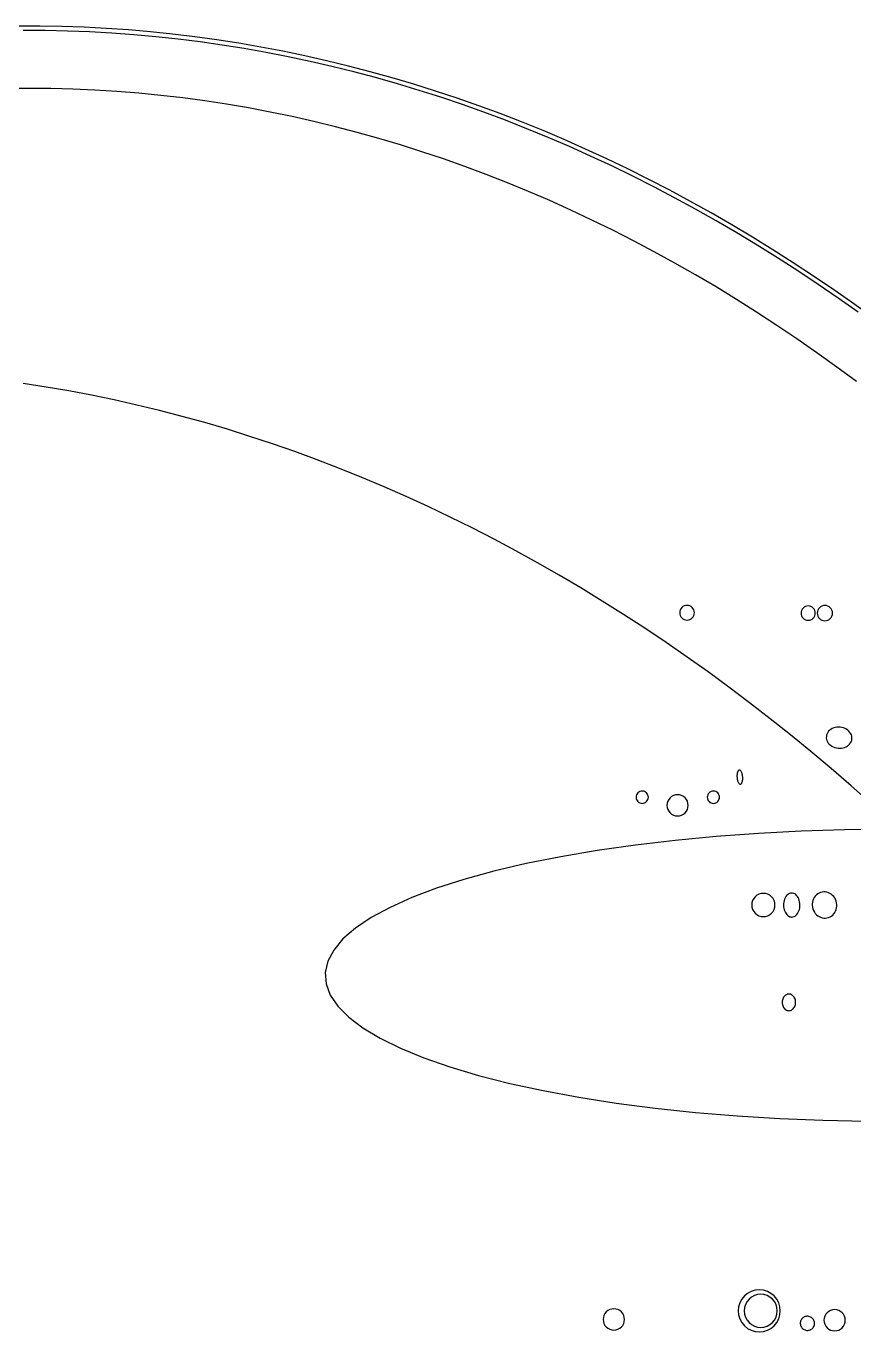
# Model space of a CAD drawing. Extents: x -1 to 217, y -22 to 302.
# Drawn here: x 107.7 to 155, y 227 to 301.6 of the extents above; entities that cross this region are included whole.
import ezdxf

# ---------------------------------------------------------------- set-up
doc = ezdxf.new("R2010")
doc.units = 0

msp = doc.modelspace()

# ---------------------------------------------------------------- linework, layer by layer
at = {"layer": 'CIRCLES'}
for p, q in [((145.091, 268.178), (145.083, 268.097)), ((145.083, 268.097), (145.091, 268.016)), ((145.114, 268.257), (145.091, 268.178)), ((145.091, 268.016), (145.114, 267.937)), ((145.153, 268.329), (145.114, 268.257)), ((145.114, 267.937), (145.153, 267.865)), ((145.205, 268.392), (145.153, 268.329)), ((145.268, 268.444), (145.205, 268.392)), ((145.34, 268.482), (145.268, 268.444)), ((145.418, 268.506), (145.34, 268.482)), ((145.5, 268.514), (145.418, 268.506)), ((145.581, 268.506), (145.5, 268.514)), ((145.659, 268.482), (145.581, 268.506)), ((145.731, 268.444), (145.659, 268.482)), ((145.794, 268.392), (145.731, 268.444)), ((145.846, 268.329), (145.794, 268.392)), ((145.885, 268.257), (145.846, 268.329)), ((145.846, 267.865), (145.885, 267.937)), ((145.909, 268.178), (145.885, 268.257)), ((145.885, 267.937), (145.909, 268.016)), ((145.917, 268.097), (145.909, 268.178)), ((145.909, 268.016), (145.917, 268.097)), ((152.022, 268.155), (152.014, 268.076)), ((152.014, 268.076), (152.022, 267.996)), ((152.045, 268.232), (152.022, 268.155)), ((152.022, 267.996), (152.045, 267.92)), ((152.083, 268.302), (152.045, 268.232)), ((152.045, 267.92), (152.083, 267.85)), ((152.133, 268.364), (152.083, 268.302)), ((152.195, 268.414), (152.133, 268.364)), ((152.265, 268.452), (152.195, 268.414)), ((152.342, 268.475), (152.265, 268.452)), ((152.421, 268.483), (152.342, 268.475)), ((152.501, 268.475), (152.421, 268.483)), ((152.577, 268.452), (152.501, 268.475)), ((152.647, 268.414), (152.577, 268.452)), ((152.709, 268.364), (152.647, 268.414)), ((152.76, 268.302), (152.709, 268.364)), ((152.797, 268.232), (152.76, 268.302)), ((152.76, 267.85), (152.797, 267.92)), ((152.82, 268.155), (152.797, 268.232)), ((152.797, 267.92), (152.82, 267.996)), ((152.828, 268.076), (152.82, 268.155)), ((152.82, 267.996), (152.828, 268.076)), ((152.946, 268.161), (152.937, 268.076)), ((152.937, 268.076), (152.946, 267.991)), ((152.971, 268.243), (152.946, 268.161)), ((152.946, 267.991), (152.971, 267.909)), ((153.011, 268.318), (152.971, 268.243)), ((152.971, 267.909), (153.011, 267.833)), ((153.065, 268.384), (153.011, 268.318)), ((153.131, 268.439), (153.065, 268.384)), ((153.207, 268.479), (153.131, 268.439)), ((153.289, 268.504), (153.207, 268.479)), ((153.374, 268.512), (153.289, 268.504)), ((153.459, 268.504), (153.374, 268.512)), ((153.541, 268.479), (153.459, 268.504)), ((153.616, 268.439), (153.541, 268.479)), ((153.682, 268.384), (153.616, 268.439)), ((153.736, 268.318), (153.682, 268.384)), ((153.777, 268.243), (153.736, 268.318)), ((153.736, 267.833), (153.777, 267.909)), ((153.802, 268.161), (153.777, 268.243)), ((153.777, 267.909), (153.802, 267.991)), ((153.81, 268.076), (153.802, 268.161)), ((153.802, 267.991), (153.81, 268.076)), ((145.153, 267.865), (145.205, 267.802)), ((145.205, 267.802), (145.268, 267.75)), ((145.268, 267.75), (145.34, 267.712)), ((145.34, 267.712), (145.418, 267.688)), ((145.418, 267.688), (145.5, 267.68)), ((145.5, 267.68), (145.581, 267.688)), ((145.581, 267.688), (145.659, 267.712)), ((145.659, 267.712), (145.731, 267.75)), ((145.731, 267.75), (145.794, 267.802)), ((145.794, 267.802), (145.846, 267.865)), ((152.083, 267.85), (152.133, 267.788)), ((152.133, 267.788), (152.195, 267.737)), ((152.195, 267.737), (152.265, 267.7)), ((152.265, 267.7), (152.342, 267.677)), ((152.342, 267.677), (152.421, 267.669)), ((152.421, 267.669), (152.501, 267.677)), ((152.501, 267.677), (152.577, 267.7)), ((152.577, 267.7), (152.647, 267.737)), ((152.647, 267.737), (152.709, 267.788)), ((152.709, 267.788), (152.76, 267.85)), ((153.011, 267.833), (153.065, 267.767)), ((153.065, 267.767), (153.131, 267.713)), ((153.131, 267.713), (153.207, 267.673)), ((153.207, 267.673), (153.289, 267.648)), ((153.289, 267.648), (153.374, 267.639)), ((153.374, 267.639), (153.459, 267.648)), ((153.459, 267.648), (153.541, 267.673)), ((153.541, 267.673), (153.616, 267.713)), ((153.616, 267.713), (153.682, 267.767)), ((153.682, 267.767), (153.736, 267.833)), ((142.596, 257.621), (142.589, 257.552)), ((142.589, 257.552), (142.596, 257.484)), ((142.616, 257.686), (142.596, 257.621)), ((142.596, 257.484), (142.616, 257.419)), ((142.648, 257.747), (142.616, 257.686)), ((142.691, 257.799), (142.648, 257.747)), ((142.744, 257.843), (142.691, 257.799)), ((142.805, 257.875), (142.744, 257.843)), ((142.87, 257.895), (142.805, 257.875)), ((142.939, 257.902), (142.87, 257.895)), ((143.007, 257.895), (142.939, 257.902)), ((143.072, 257.875), (143.007, 257.895)), ((143.133, 257.843), (143.072, 257.875)), ((143.186, 257.799), (143.133, 257.843)), ((143.229, 257.747), (143.186, 257.799)), ((143.261, 257.686), (143.229, 257.747)), ((143.281, 257.621), (143.261, 257.686)), ((143.261, 257.419), (143.281, 257.484)), ((143.288, 257.552), (143.281, 257.621)), ((143.281, 257.484), (143.288, 257.552)), ((144.452, 257.428), (144.396, 257.323)), ((144.528, 257.52), (144.452, 257.428)), ((144.62, 257.596), (144.528, 257.52)), ((144.725, 257.652), (144.62, 257.596)), ((144.839, 257.687), (144.725, 257.652)), ((144.958, 257.699), (144.839, 257.687)), ((145.076, 257.687), (144.958, 257.699)), ((145.191, 257.652), (145.076, 257.687)), ((145.296, 257.596), (145.191, 257.652)), ((145.388, 257.52), (145.296, 257.596)), ((145.464, 257.428), (145.388, 257.52)), ((145.52, 257.323), (145.464, 257.428)), ((146.66, 257.621), (146.653, 257.552)), ((146.653, 257.552), (146.66, 257.484)), ((146.68, 257.686), (146.66, 257.621)), ((146.66, 257.484), (146.68, 257.419)), ((146.712, 257.747), (146.68, 257.686)), ((146.755, 257.799), (146.712, 257.747)), ((146.808, 257.843), (146.755, 257.799)), ((146.869, 257.875), (146.808, 257.843)), ((146.934, 257.895), (146.869, 257.875)), ((147.002, 257.902), (146.934, 257.895)), ((147.071, 257.895), (147.002, 257.902)), ((147.136, 257.875), (147.071, 257.895)), ((147.197, 257.843), (147.136, 257.875)), ((147.25, 257.799), (147.197, 257.843)), ((147.293, 257.747), (147.25, 257.799)), ((147.325, 257.686), (147.293, 257.747)), ((147.345, 257.621), (147.325, 257.686)), ((147.325, 257.419), (147.345, 257.484)), ((147.352, 257.552), (147.345, 257.621)), ((147.345, 257.484), (147.352, 257.552)), ((142.616, 257.419), (142.648, 257.358)), ((142.648, 257.358), (142.691, 257.305)), ((142.691, 257.305), (142.744, 257.262)), ((142.744, 257.262), (142.805, 257.23)), ((142.805, 257.23), (142.87, 257.21)), ((142.87, 257.21), (142.939, 257.203)), ((142.939, 257.203), (143.007, 257.21)), ((143.007, 257.21), (143.072, 257.23)), ((143.072, 257.23), (143.133, 257.262)), ((143.133, 257.262), (143.186, 257.305)), ((143.186, 257.305), (143.229, 257.358)), ((143.229, 257.358), (143.261, 257.419)), ((144.361, 257.209), (144.35, 257.09)), ((144.35, 257.09), (144.361, 256.972)), ((144.396, 257.323), (144.361, 257.209)), ((144.361, 256.972), (144.396, 256.858)), ((144.396, 256.858), (144.452, 256.752)), ((144.452, 256.752), (144.528, 256.66)), ((145.388, 256.66), (145.464, 256.752)), ((145.464, 256.752), (145.52, 256.858)), ((145.554, 257.209), (145.52, 257.323)), ((145.52, 256.858), (145.554, 256.972)), ((145.566, 257.09), (145.554, 257.209)), ((145.554, 256.972), (145.566, 257.09)), ((146.68, 257.419), (146.712, 257.358)), ((146.712, 257.358), (146.755, 257.305)), ((146.755, 257.305), (146.808, 257.262)), ((146.808, 257.262), (146.869, 257.23)), ((146.869, 257.23), (146.934, 257.21)), ((146.934, 257.21), (147.002, 257.203)), ((147.002, 257.203), (147.071, 257.21)), ((147.071, 257.21), (147.136, 257.23)), ((147.136, 257.23), (147.197, 257.262)), ((147.197, 257.262), (147.25, 257.305)), ((147.25, 257.305), (147.293, 257.358)), ((147.293, 257.358), (147.325, 257.419)), ((144.528, 256.66), (144.62, 256.585)), ((144.62, 256.585), (144.725, 256.528)), ((144.725, 256.528), (144.839, 256.494)), ((144.839, 256.494), (144.958, 256.482)), ((144.958, 256.482), (145.076, 256.494)), ((145.076, 256.494), (145.191, 256.528)), ((145.191, 256.528), (145.296, 256.585)), ((145.296, 256.585), (145.388, 256.66)), ((149.208, 251.526), (149.196, 251.397)), ((149.246, 251.651), (149.208, 251.526)), ((149.308, 251.766), (149.246, 251.651)), ((149.39, 251.866), (149.308, 251.766)), ((149.491, 251.949), (149.39, 251.866)), ((149.606, 252.01), (149.491, 251.949)), ((149.73, 252.048), (149.606, 252.01)), ((149.86, 252.061), (149.73, 252.048)), ((149.99, 252.048), (149.86, 252.061)), ((150.114, 252.01), (149.99, 252.048)), ((150.229, 251.949), (150.114, 252.01)), ((150.33, 251.866), (150.229, 251.949)), ((150.412, 251.766), (150.33, 251.866)), ((150.474, 251.651), (150.412, 251.766)), ((150.512, 251.526), (150.474, 251.651)), ((150.524, 251.397), (150.512, 251.526)), ((149.196, 251.397), (149.208, 251.267)), ((149.208, 251.267), (149.246, 251.142)), ((149.246, 251.142), (149.308, 251.027)), ((149.308, 251.027), (149.39, 250.927)), ((149.39, 250.927), (149.491, 250.844)), ((149.491, 250.844), (149.606, 250.783)), ((149.606, 250.783), (149.73, 250.745)), ((149.73, 250.745), (149.86, 250.732)), ((149.86, 250.732), (149.99, 250.745)), ((149.99, 250.745), (150.114, 250.783)), ((150.114, 250.783), (150.229, 250.844)), ((150.229, 250.844), (150.33, 250.927)), ((150.33, 250.927), (150.412, 251.027)), ((150.412, 251.027), (150.474, 251.142)), ((150.474, 251.142), (150.512, 251.267)), ((150.512, 251.267), (150.524, 251.397)), ((148.96, 229.203), (148.777, 229.054)), ((149.167, 229.314), (148.96, 229.203)), ((149.393, 229.383), (149.167, 229.314)), ((149.35, 229.077), (149.187, 228.99)), ((149.527, 229.131), (149.35, 229.077)), ((149.627, 229.406), (149.393, 229.383)), ((149.712, 229.149), (149.527, 229.131)), ((149.862, 229.383), (149.627, 229.406)), ((149.896, 229.131), (149.712, 229.149)), ((150.087, 229.314), (149.862, 229.383)), ((150.074, 229.077), (149.896, 229.131)), ((150.237, 228.99), (150.074, 229.077)), ((150.295, 229.203), (150.087, 229.314)), ((150.477, 229.054), (150.295, 229.203)), ((148.448, 228.438), (148.425, 228.204)), ((148.517, 228.664), (148.448, 228.438)), ((148.628, 228.872), (148.517, 228.664)), ((148.777, 229.054), (148.628, 228.872)), ((148.785, 228.388), (148.767, 228.204)), ((148.839, 228.565), (148.785, 228.388)), ((148.926, 228.729), (148.839, 228.565)), ((149.043, 228.872), (148.926, 228.729)), ((149.187, 228.99), (149.043, 228.872)), ((150.38, 228.872), (150.237, 228.99)), ((150.498, 228.729), (150.38, 228.872)), ((150.627, 228.872), (150.477, 229.054)), ((150.585, 228.565), (150.498, 228.729)), ((150.639, 228.388), (150.585, 228.565)), ((150.738, 228.664), (150.627, 228.872)), ((150.657, 228.204), (150.639, 228.388)), ((150.806, 228.438), (150.738, 228.664)), ((150.829, 228.204), (150.806, 228.438)), ((140.721, 227.83), (140.709, 227.711)), ((140.709, 227.711), (140.721, 227.592)), ((140.755, 227.944), (140.721, 227.83)), ((140.721, 227.592), (140.755, 227.478)), ((140.811, 228.049), (140.755, 227.944)), ((140.887, 228.141), (140.811, 228.049)), ((140.979, 228.217), (140.887, 228.141)), ((141.084, 228.273), (140.979, 228.217)), ((141.198, 228.308), (141.084, 228.273)), ((141.317, 228.319), (141.198, 228.308)), ((141.436, 228.308), (141.317, 228.319)), ((141.55, 228.273), (141.436, 228.308)), ((141.655, 228.217), (141.55, 228.273)), ((141.747, 228.141), (141.655, 228.217)), ((141.823, 228.049), (141.747, 228.141)), ((141.879, 227.944), (141.823, 228.049)), ((141.914, 227.83), (141.879, 227.944)), ((141.879, 227.478), (141.914, 227.592)), ((141.925, 227.711), (141.914, 227.83)), ((141.914, 227.592), (141.925, 227.711)), ((148.425, 228.204), (148.448, 227.969)), ((148.448, 227.969), (148.517, 227.744)), ((148.517, 227.744), (148.628, 227.536)), ((148.767, 228.204), (148.785, 228.019)), ((148.785, 228.019), (148.839, 227.842)), ((148.839, 227.842), (148.926, 227.679)), ((148.926, 227.679), (149.043, 227.535)), ((150.38, 227.535), (150.498, 227.679)), ((150.498, 227.679), (150.585, 227.842)), ((150.585, 227.842), (150.639, 228.019)), ((150.627, 227.536), (150.738, 227.744)), ((150.639, 228.019), (150.657, 228.204)), ((150.738, 227.744), (150.806, 227.969)), ((150.806, 227.969), (150.829, 228.204)), ((153.336, 227.787), (153.324, 227.669)), ((153.324, 227.669), (153.336, 227.55)), ((153.371, 227.901), (153.336, 227.787)), ((153.427, 228.007), (153.371, 227.901)), ((153.502, 228.099), (153.427, 228.007)), ((153.595, 228.174), (153.502, 228.099)), ((153.7, 228.231), (153.595, 228.174)), ((153.814, 228.265), (153.7, 228.231)), ((153.932, 228.277), (153.814, 228.265)), ((154.051, 228.265), (153.932, 228.277)), ((154.165, 228.231), (154.051, 228.265)), ((154.27, 228.174), (154.165, 228.231)), ((154.363, 228.099), (154.27, 228.174)), ((154.438, 228.007), (154.363, 228.099)), ((154.494, 227.901), (154.438, 228.007)), ((154.529, 227.787), (154.494, 227.901)), ((154.541, 227.669), (154.529, 227.787)), ((154.529, 227.55), (154.541, 227.669)), ((140.755, 227.478), (140.811, 227.373)), ((140.811, 227.373), (140.887, 227.281)), ((140.887, 227.281), (140.979, 227.205)), ((140.979, 227.205), (141.084, 227.149)), ((141.084, 227.149), (141.198, 227.114)), ((141.198, 227.114), (141.317, 227.103)), ((141.317, 227.103), (141.436, 227.114)), ((141.436, 227.114), (141.55, 227.149)), ((141.55, 227.149), (141.655, 227.205)), ((141.655, 227.205), (141.747, 227.281)), ((141.747, 227.281), (141.823, 227.373)), ((141.823, 227.373), (141.879, 227.478)), ((148.628, 227.536), (148.777, 227.354)), ((148.777, 227.354), (148.96, 227.204)), ((148.96, 227.204), (149.167, 227.093)), ((149.043, 227.535), (149.187, 227.418)), ((149.167, 227.093), (149.393, 227.025)), ((149.187, 227.418), (149.35, 227.33)), ((149.35, 227.33), (149.527, 227.277)), ((149.393, 227.025), (149.627, 227.002)), ((149.527, 227.277), (149.712, 227.259)), ((149.627, 227.002), (149.862, 227.025)), ((149.712, 227.259), (149.896, 227.277)), ((149.862, 227.025), (150.087, 227.093)), ((149.896, 227.277), (150.074, 227.33)), ((150.074, 227.33), (150.237, 227.418)), ((150.087, 227.093), (150.295, 227.204)), ((150.237, 227.418), (150.38, 227.535)), ((150.295, 227.204), (150.477, 227.354)), ((150.477, 227.354), (150.627, 227.536)), ((153.336, 227.55), (153.371, 227.436)), ((153.371, 227.436), (153.427, 227.331)), ((153.427, 227.331), (153.502, 227.239)), ((153.502, 227.239), (153.595, 227.163)), ((153.595, 227.163), (153.7, 227.107)), ((153.7, 227.107), (153.814, 227.072)), ((153.814, 227.072), (153.932, 227.06)), ((153.932, 227.06), (154.051, 227.072)), ((154.051, 227.072), (154.165, 227.107)), ((154.165, 227.107), (154.27, 227.163)), ((154.27, 227.163), (154.363, 227.239)), ((154.363, 227.239), (154.438, 227.331)), ((154.438, 227.331), (154.494, 227.436)), ((154.494, 227.436), (154.529, 227.55))]:
    msp.add_line(p, q, dxfattribs=at)
at = {"layer": 'ELLIPSES'}
for p, q in [((108.519, 301.618), (107.253, 301.618)), ((109.785, 301.597), (108.519, 301.618)), ((111.051, 301.553), (109.785, 301.597)), ((112.316, 301.488), (111.051, 301.553)), ((113.581, 301.401), (112.316, 301.488)), ((108.835, 301.365), (107.57, 301.37)), ((110.101, 301.337), (108.835, 301.365)), ((111.366, 301.288), (110.101, 301.337)), ((112.63, 301.217), (111.366, 301.288)), ((113.894, 301.125), (112.63, 301.217)), ((114.845, 301.292), (113.581, 301.401)), ((115.157, 301.01), (113.894, 301.125)), ((116.108, 301.162), (114.845, 301.292)), ((116.419, 300.874), (115.157, 301.01)), ((117.369, 301.009), (116.108, 301.162)), ((117.68, 300.716), (116.419, 300.874)), ((118.63, 300.835), (117.369, 301.009)), ((118.94, 300.536), (117.68, 300.716)), ((119.889, 300.64), (118.63, 300.835)), ((120.198, 300.335), (118.94, 300.536)), ((121.147, 300.423), (119.889, 300.64)), ((121.455, 300.112), (120.198, 300.335)), ((122.402, 300.184), (121.147, 300.423)), ((122.709, 299.867), (121.455, 300.112)), ((123.656, 299.923), (122.402, 300.184)), ((123.962, 299.601), (122.709, 299.867)), ((124.908, 299.642), (123.656, 299.923)), ((125.212, 299.313), (123.962, 299.601)), ((126.157, 299.338), (124.908, 299.642)), ((126.461, 299.003), (125.212, 299.313)), ((127.404, 299.013), (126.157, 299.338)), ((127.706, 298.673), (126.461, 299.003)), ((128.648, 298.667), (127.404, 299.013)), ((128.949, 298.32), (127.706, 298.673)), ((129.89, 298.299), (128.648, 298.667)), ((107.901, 298.062), (106.644, 298.051)), ((109.157, 298.051), (107.901, 298.062)), ((110.414, 298.017), (109.157, 298.051)), ((111.67, 297.961), (110.414, 298.017)), ((112.926, 297.882), (111.67, 297.961)), ((114.181, 297.782), (112.926, 297.882)), ((115.435, 297.658), (114.181, 297.782)), ((130.189, 297.946), (128.949, 298.32)), ((131.129, 297.91), (129.89, 298.299)), ((131.427, 297.551), (130.189, 297.946)), ((132.364, 297.5), (131.129, 297.91)), ((116.689, 297.512), (115.435, 297.658)), ((117.94, 297.344), (116.689, 297.512)), ((119.191, 297.154), (117.94, 297.344)), ((120.44, 296.941), (119.191, 297.154)), ((132.661, 297.135), (131.427, 297.551)), ((133.596, 297.069), (132.364, 297.5)), ((133.891, 296.697), (132.661, 297.135)), ((134.825, 296.616), (133.596, 297.069)), ((121.687, 296.706), (120.44, 296.941)), ((122.932, 296.449), (121.687, 296.706)), ((124.175, 296.17), (122.932, 296.449)), ((135.118, 296.238), (133.891, 296.697)), ((136.05, 296.142), (134.825, 296.616)), ((136.342, 295.758), (135.118, 296.238)), ((125.416, 295.868), (124.175, 296.17)), ((126.654, 295.544), (125.416, 295.868)), ((127.889, 295.198), (126.654, 295.544)), ((137.271, 295.647), (136.05, 296.142)), ((137.561, 295.257), (136.342, 295.758)), ((138.488, 295.132), (137.271, 295.647)), ((129.122, 294.831), (127.889, 295.198)), ((130.352, 294.441), (129.122, 294.831)), ((138.777, 294.735), (137.561, 295.257)), ((139.702, 294.595), (138.488, 295.132)), ((131.578, 294.029), (130.352, 294.441)), ((132.801, 293.595), (131.578, 294.029)), ((139.988, 294.192), (138.777, 294.735)), ((140.911, 294.038), (139.702, 294.595)), ((141.195, 293.628), (139.988, 294.192)), ((142.115, 293.459), (140.911, 294.038)), ((134.021, 293.14), (132.801, 293.595)), ((142.398, 293.044), (141.195, 293.628)), ((143.315, 292.861), (142.115, 293.459)), ((135.237, 292.663), (134.021, 293.14)), ((136.449, 292.164), (135.237, 292.663)), ((143.596, 292.438), (142.398, 293.044)), ((144.51, 292.241), (143.315, 292.861)), ((137.657, 291.644), (136.449, 292.164)), ((144.789, 291.812), (143.596, 292.438)), ((145.7, 291.601), (144.51, 292.241)), ((145.977, 291.166), (144.789, 291.812)), ((138.861, 291.102), (137.657, 291.644)), ((140.06, 290.538), (138.861, 291.102)), ((146.886, 290.941), (145.7, 291.601)), ((147.16, 290.499), (145.977, 291.166)), ((141.255, 289.954), (140.06, 290.538)), ((148.065, 290.26), (146.886, 290.941)), ((148.338, 289.812), (147.16, 290.499)), ((149.24, 289.559), (148.065, 290.26)), ((142.445, 289.348), (141.255, 289.954)), ((149.51, 289.104), (148.338, 289.812)), ((150.409, 288.838), (149.24, 289.559)), ((143.63, 288.721), (142.445, 289.348)), ((150.677, 288.377), (149.51, 289.104)), ((151.572, 288.097), (150.409, 288.838)), ((144.811, 288.072), (143.63, 288.721)), ((145.986, 287.403), (144.811, 288.072)), ((151.838, 287.629), (150.677, 288.377)), ((152.729, 287.336), (151.572, 288.097)), ((147.155, 286.713), (145.986, 287.403)), ((152.993, 286.861), (151.838, 287.629)), ((153.881, 286.555), (152.729, 287.336)), ((148.319, 286.002), (147.155, 286.713)), ((154.142, 286.074), (152.993, 286.861)), ((155.026, 285.754), (153.881, 286.555)), ((149.477, 285.27), (148.319, 286.002)), ((155.284, 285.267), (154.142, 286.074)), ((150.63, 284.517), (149.477, 285.27)), ((156.165, 284.934), (155.026, 285.754)), ((151.776, 283.744), (150.63, 284.517)), ((152.916, 282.951), (151.776, 283.744)), ((154.05, 282.137), (152.916, 282.951)), ((155.177, 281.304), (154.05, 282.137)), ((108.876, 280.995), (107.576, 281.196)), ((110.175, 280.772), (108.876, 280.995)), ((111.473, 280.526), (110.175, 280.772)), ((112.77, 280.258), (111.473, 280.526)), ((114.067, 279.967), (112.77, 280.258)), ((115.361, 279.654), (114.067, 279.967)), ((116.654, 279.318), (115.361, 279.654)), ((117.946, 278.96), (116.654, 279.318)), ((119.235, 278.579), (117.946, 278.96)), ((120.522, 278.177), (119.235, 278.579)), ((121.807, 277.752), (120.522, 278.177)), ((123.089, 277.305), (121.807, 277.752)), ((124.368, 276.836), (123.089, 277.305)), ((125.644, 276.344), (124.368, 276.836)), ((126.917, 275.831), (125.644, 276.344)), ((128.187, 275.297), (126.917, 275.831)), ((129.453, 274.74), (128.187, 275.297)), ((130.716, 274.162), (129.453, 274.74)), ((131.974, 273.562), (130.716, 274.162)), ((133.228, 272.94), (131.974, 273.562)), ((134.478, 272.297), (133.228, 272.94)), ((135.724, 271.633), (134.478, 272.297)), ((136.964, 270.948), (135.724, 271.633)), ((138.2, 270.241), (136.964, 270.948)), ((139.431, 269.514), (138.2, 270.241)), ((140.656, 268.766), (139.431, 269.514)), ((141.876, 267.997), (140.656, 268.766)), ((143.091, 267.207), (141.876, 267.997)), ((144.299, 266.397), (143.091, 267.207)), ((145.501, 265.566), (144.299, 266.397)), ((146.698, 264.715), (145.501, 265.566)), ((147.887, 263.844), (146.698, 264.715)), ((149.071, 262.953), (147.887, 263.844)), ((150.247, 262.042), (149.071, 262.953)), ((151.417, 261.111), (150.247, 262.042)), ((153.501, 261.185), (153.474, 261.11)), ((153.539, 261.255), (153.501, 261.185)), ((153.589, 261.321), (153.539, 261.255)), ((153.649, 261.38), (153.589, 261.321)), ((153.718, 261.432), (153.649, 261.38)), ((153.796, 261.476), (153.718, 261.432)), ((153.88, 261.511), (153.796, 261.476)), ((153.969, 261.537), (153.88, 261.511)), ((154.062, 261.552), (153.969, 261.537)), ((154.158, 261.558), (154.062, 261.552)), ((154.254, 261.552), (154.158, 261.558)), ((154.349, 261.537), (154.254, 261.552)), ((154.441, 261.512), (154.349, 261.537)), ((154.529, 261.477), (154.441, 261.512)), ((154.611, 261.434), (154.529, 261.477)), ((154.686, 261.382), (154.611, 261.434)), ((154.752, 261.322), (154.686, 261.382)), ((154.809, 261.257), (154.752, 261.322)), ((154.855, 261.186), (154.809, 261.257)), ((154.89, 261.112), (154.855, 261.186)), ((152.579, 260.16), (151.417, 261.111)), ((153.459, 261.032), (153.457, 260.954)), ((153.457, 260.954), (153.468, 260.875)), ((153.474, 261.11), (153.459, 261.032)), ((153.468, 260.875), (153.491, 260.798)), ((153.491, 260.798), (153.525, 260.723)), ((153.525, 260.723), (153.572, 260.652)), ((153.572, 260.652), (153.628, 260.587)), ((153.628, 260.587), (153.695, 260.528)), ((153.695, 260.528), (153.77, 260.476)), ((153.77, 260.476), (153.852, 260.432)), ((153.852, 260.432), (153.94, 260.397)), ((154.501, 260.398), (154.585, 260.433)), ((154.585, 260.433), (154.662, 260.477)), ((154.662, 260.477), (154.731, 260.529)), ((154.731, 260.529), (154.791, 260.589)), ((154.791, 260.589), (154.841, 260.654)), ((154.841, 260.654), (154.88, 260.725)), ((154.88, 260.725), (154.907, 260.8)), ((154.913, 261.034), (154.89, 261.112)), ((154.907, 260.8), (154.921, 260.877)), ((154.923, 260.956), (154.913, 261.034)), ((154.921, 260.877), (154.923, 260.956)), ((153.734, 259.191), (152.579, 260.16)), ((153.94, 260.397), (154.032, 260.372)), ((154.032, 260.372), (154.127, 260.357)), ((154.127, 260.357), (154.223, 260.352)), ((154.223, 260.352), (154.318, 260.357)), ((154.318, 260.357), (154.411, 260.373)), ((154.411, 260.373), (154.501, 260.398)), ((148.37, 258.936), (148.362, 258.892)), ((148.381, 258.977), (148.37, 258.936)), ((148.394, 259.012), (148.381, 258.977)), ((148.41, 259.043), (148.394, 259.012)), ((148.427, 259.067), (148.41, 259.043)), ((148.446, 259.086), (148.427, 259.067)), ((148.466, 259.097), (148.446, 259.086)), ((148.486, 259.102), (148.466, 259.097)), ((148.508, 259.101), (148.486, 259.102)), ((148.529, 259.092), (148.508, 259.101)), ((148.551, 259.077), (148.529, 259.092)), ((148.571, 259.055), (148.551, 259.077)), ((148.591, 259.027), (148.571, 259.055)), ((148.61, 258.994), (148.591, 259.027)), ((148.626, 258.956), (148.61, 258.994)), ((148.642, 258.913), (148.626, 258.956)), ((154.882, 258.202), (153.734, 259.191)), ((148.356, 258.844), (148.353, 258.794)), ((148.353, 258.794), (148.353, 258.743)), ((148.353, 258.743), (148.355, 258.69)), ((148.355, 258.69), (148.361, 258.638)), ((148.362, 258.892), (148.356, 258.844)), ((148.361, 258.638), (148.369, 258.587)), ((148.369, 258.587), (148.379, 258.538)), ((148.379, 258.538), (148.392, 258.492)), ((148.392, 258.492), (148.407, 258.449)), ((148.407, 258.449), (148.424, 258.411)), ((148.424, 258.411), (148.443, 258.378)), ((148.443, 258.378), (148.463, 258.35)), ((148.463, 258.35), (148.483, 258.328)), ((148.483, 258.328), (148.505, 258.313)), ((148.505, 258.313), (148.526, 258.304)), ((148.526, 258.304), (148.547, 258.303)), ((148.547, 258.303), (148.568, 258.308)), ((148.568, 258.308), (148.588, 258.319)), ((148.588, 258.319), (148.607, 258.338)), ((148.607, 258.338), (148.624, 258.362)), ((148.624, 258.362), (148.639, 258.393)), ((148.639, 258.393), (148.653, 258.428)), ((148.654, 258.867), (148.642, 258.913)), ((148.653, 258.428), (148.664, 258.469)), ((148.665, 258.818), (148.654, 258.867)), ((148.664, 258.469), (148.672, 258.513)), ((148.673, 258.767), (148.665, 258.818)), ((148.672, 258.513), (148.678, 258.561)), ((148.678, 258.715), (148.673, 258.767)), ((148.681, 258.663), (148.678, 258.715)), ((148.678, 258.561), (148.681, 258.611)), ((148.681, 258.611), (148.681, 258.663)), ((156.022, 257.193), (154.882, 258.202)), ((147.17, 255.311), (144.826, 255.09)), ((149.574, 255.484), (147.17, 255.311)), ((152.022, 255.609), (149.574, 255.484)), ((154.5, 255.684), (152.022, 255.609)), ((156.993, 255.709), (154.5, 255.684)), ((140.37, 254.51), (138.286, 254.155)), ((142.555, 254.822), (140.37, 254.51)), ((144.826, 255.09), (142.555, 254.822)), ((136.314, 253.759), (134.466, 253.325)), ((138.286, 254.155), (136.314, 253.759)), ((134.466, 253.325), (132.754, 252.855)), ((131.188, 252.352), (129.777, 251.819)), ((132.754, 252.855), (131.188, 252.352)), ((129.777, 251.819), (128.529, 251.259)), ((151.017, 251.475), (151.014, 251.386)), ((151.027, 251.564), (151.017, 251.475)), ((151.046, 251.649), (151.027, 251.564)), ((151.072, 251.73), (151.046, 251.649)), ((151.104, 251.805), (151.072, 251.73)), ((151.144, 251.873), (151.104, 251.805)), ((151.189, 251.932), (151.144, 251.873)), ((151.239, 251.983), (151.189, 251.932)), ((151.293, 252.023), (151.239, 251.983)), ((151.351, 252.053), (151.293, 252.023)), ((151.411, 252.071), (151.351, 252.053)), ((151.471, 252.078), (151.411, 252.071)), ((151.532, 252.073), (151.471, 252.078)), ((151.593, 252.056), (151.532, 252.073)), ((151.651, 252.028), (151.593, 252.056)), ((151.706, 251.99), (151.651, 252.028)), ((151.758, 251.94), (151.706, 251.99)), ((151.805, 251.882), (151.758, 251.94)), ((151.846, 251.815), (151.805, 251.882)), ((151.881, 251.741), (151.846, 251.815)), ((151.909, 251.661), (151.881, 251.741)), ((151.93, 251.576), (151.909, 251.661)), ((151.943, 251.488), (151.93, 251.576)), ((151.948, 251.399), (151.943, 251.488)), ((152.666, 251.558), (152.655, 251.461)), ((152.655, 251.461), (152.655, 251.363)), ((152.69, 251.652), (152.666, 251.558)), ((152.725, 251.742), (152.69, 251.652)), ((152.77, 251.826), (152.725, 251.742)), ((152.826, 251.903), (152.77, 251.826)), ((152.891, 251.97), (152.826, 251.903)), ((152.963, 252.028), (152.891, 251.97)), ((153.042, 252.075), (152.963, 252.028)), ((153.127, 252.111), (153.042, 252.075)), ((153.216, 252.134), (153.127, 252.111)), ((153.307, 252.145), (153.216, 252.134)), ((153.398, 252.143), (153.307, 252.145)), ((153.489, 252.128), (153.398, 252.143)), ((153.578, 252.1), (153.489, 252.128)), ((153.663, 252.061), (153.578, 252.1)), ((153.743, 252.01), (153.663, 252.061)), ((153.816, 251.948), (153.743, 252.01)), ((153.881, 251.877), (153.816, 251.948)), ((153.937, 251.798), (153.881, 251.877)), ((153.983, 251.712), (153.937, 251.798)), ((154.019, 251.621), (153.983, 251.712)), ((154.043, 251.525), (154.019, 251.621)), ((154.055, 251.428), (154.043, 251.525)), ((128.529, 251.259), (127.453, 250.676)), ((151.014, 251.386), (151.019, 251.296)), ((151.019, 251.296), (151.032, 251.209)), ((151.032, 251.209), (151.053, 251.124)), ((151.053, 251.124), (151.081, 251.044)), ((151.081, 251.044), (151.116, 250.97)), ((151.116, 250.97), (151.157, 250.903)), ((151.157, 250.903), (151.204, 250.844)), ((151.204, 250.844), (151.256, 250.795)), ((151.256, 250.795), (151.311, 250.756)), ((151.311, 250.756), (151.369, 250.728)), ((151.369, 250.728), (151.429, 250.712)), ((151.491, 250.707), (151.551, 250.713)), ((151.551, 250.713), (151.611, 250.732)), ((151.611, 250.732), (151.669, 250.761)), ((151.669, 250.761), (151.723, 250.802)), ((151.723, 250.802), (151.773, 250.852)), ((151.773, 250.852), (151.818, 250.912)), ((151.818, 250.912), (151.857, 250.98)), ((151.857, 250.98), (151.89, 251.055)), ((151.89, 251.055), (151.916, 251.136)), ((151.916, 251.136), (151.935, 251.221)), ((151.935, 251.221), (151.945, 251.309)), ((151.945, 251.309), (151.948, 251.399)), ((152.655, 251.363), (152.667, 251.266)), ((152.667, 251.266), (152.692, 251.17)), ((152.692, 251.17), (152.727, 251.079)), ((152.727, 251.079), (152.773, 250.993)), ((152.773, 250.993), (152.829, 250.914)), ((152.829, 250.914), (152.894, 250.843)), ((152.894, 250.843), (152.967, 250.782)), ((152.967, 250.782), (153.047, 250.731)), ((153.047, 250.731), (153.132, 250.691)), ((153.583, 250.68), (153.668, 250.716)), ((153.668, 250.716), (153.747, 250.763)), ((153.747, 250.763), (153.82, 250.821)), ((153.82, 250.821), (153.884, 250.889)), ((153.884, 250.889), (153.94, 250.965)), ((153.94, 250.965), (153.986, 251.049)), ((153.986, 251.049), (154.02, 251.139)), ((154.02, 251.139), (154.044, 251.233)), ((154.044, 251.233), (154.055, 251.33)), ((154.055, 251.33), (154.055, 251.428)), ((126.554, 250.073), (125.839, 249.454)), ((127.453, 250.676), (126.554, 250.073)), ((151.429, 250.712), (151.491, 250.707)), ((153.132, 250.691), (153.221, 250.664)), ((153.221, 250.664), (153.312, 250.649)), ((153.312, 250.649), (153.404, 250.646)), ((153.404, 250.646), (153.495, 250.657)), ((153.495, 250.657), (153.583, 250.68)), ((125.839, 249.454), (125.31, 248.822)), ((125.31, 248.822), (124.973, 248.182)), ((124.973, 248.182), (124.828, 247.536)), ((124.828, 247.536), (124.876, 246.89)), ((124.876, 246.89), (125.118, 246.247)), ((125.118, 246.247), (125.551, 245.611)), ((151.13, 246.244), (151.088, 246.209)), ((151.175, 246.271), (151.13, 246.244)), ((151.222, 246.291), (151.175, 246.271)), ((151.271, 246.304), (151.222, 246.291)), ((151.321, 246.308), (151.271, 246.304)), ((151.37, 246.304), (151.321, 246.308)), ((151.419, 246.291), (151.37, 246.304)), ((151.466, 246.271), (151.419, 246.291)), ((151.511, 246.244), (151.466, 246.271)), ((151.553, 246.209), (151.511, 246.244)), ((125.551, 245.611), (126.173, 244.985)), ((150.943, 245.893), (150.939, 245.831)), ((150.939, 245.831), (150.943, 245.768)), ((150.952, 245.954), (150.943, 245.893)), ((150.943, 245.768), (150.952, 245.707)), ((150.968, 246.013), (150.952, 245.954)), ((150.952, 245.707), (150.968, 245.648)), ((150.99, 246.069), (150.968, 246.013)), ((150.968, 245.648), (150.99, 245.592)), ((151.018, 246.121), (150.99, 246.069)), ((150.99, 245.592), (151.018, 245.54)), ((151.051, 246.168), (151.018, 246.121)), ((151.018, 245.54), (151.051, 245.493)), ((151.088, 246.209), (151.051, 246.168)), ((151.051, 245.493), (151.088, 245.452)), ((151.59, 246.168), (151.553, 246.209)), ((151.553, 245.452), (151.59, 245.493)), ((151.623, 246.121), (151.59, 246.168)), ((151.59, 245.493), (151.623, 245.54)), ((151.651, 246.069), (151.623, 246.121)), ((151.623, 245.54), (151.651, 245.592)), ((151.673, 246.013), (151.651, 246.069)), ((151.651, 245.592), (151.673, 245.648)), ((151.689, 245.954), (151.673, 246.013)), ((151.673, 245.648), (151.689, 245.707)), ((151.698, 245.893), (151.689, 245.954)), ((151.689, 245.707), (151.698, 245.768)), ((151.702, 245.831), (151.698, 245.893)), ((151.698, 245.768), (151.702, 245.831)), ((126.173, 244.985), (126.981, 244.373)), ((151.088, 245.452), (151.13, 245.417)), ((151.13, 245.417), (151.175, 245.39)), ((151.175, 245.39), (151.222, 245.37)), ((151.222, 245.37), (151.271, 245.358)), ((151.271, 245.358), (151.321, 245.353)), ((151.321, 245.353), (151.37, 245.358)), ((151.37, 245.358), (151.419, 245.37)), ((151.419, 245.37), (151.466, 245.39)), ((151.466, 245.39), (151.511, 245.417)), ((151.511, 245.417), (151.553, 245.452)), ((126.981, 244.373), (127.969, 243.78)), ((127.969, 243.78), (129.132, 243.208)), ((129.132, 243.208), (130.462, 242.661)), ((130.462, 242.661), (131.952, 242.143)), ((131.952, 242.143), (133.592, 241.656)), ((133.592, 241.656), (135.374, 241.203)), ((135.374, 241.203), (137.285, 240.788)), ((137.285, 240.788), (139.315, 240.412)), ((139.315, 240.412), (141.451, 240.078)), ((141.451, 240.078), (143.68, 239.788)), ((143.68, 239.788), (145.99, 239.543)), ((145.99, 239.543), (148.366, 239.346)), ((148.366, 239.346), (150.793, 239.197)), ((150.793, 239.197), (153.258, 239.097)), ((153.258, 239.097), (155.746, 239.047)), ((151.991, 227.631), (151.976, 227.58)), ((152.012, 227.679), (151.991, 227.631)), ((152.039, 227.724), (152.012, 227.679)), ((152.071, 227.766), (152.039, 227.724)), ((152.11, 227.802), (152.071, 227.766)), ((152.152, 227.833), (152.11, 227.802)), ((152.199, 227.859), (152.152, 227.833)), ((152.248, 227.878), (152.199, 227.859)), ((152.3, 227.89), (152.248, 227.878)), ((152.352, 227.896), (152.3, 227.89)), ((152.406, 227.895), (152.352, 227.896)), ((152.458, 227.886), (152.406, 227.895)), ((152.51, 227.871), (152.458, 227.886)), ((152.559, 227.85), (152.51, 227.871)), ((152.605, 227.822), (152.559, 227.85)), ((152.647, 227.789), (152.605, 227.822)), ((152.684, 227.751), (152.647, 227.789)), ((152.716, 227.708), (152.684, 227.751)), ((152.742, 227.661), (152.716, 227.708)), ((152.762, 227.612), (152.742, 227.661)), ((152.775, 227.56), (152.762, 227.612)), ((151.969, 227.528), (151.968, 227.475)), ((151.968, 227.475), (151.975, 227.422)), ((151.976, 227.58), (151.969, 227.528)), ((151.975, 227.422), (151.988, 227.37)), ((151.988, 227.37), (152.008, 227.321)), ((152.008, 227.321), (152.034, 227.274)), ((152.034, 227.274), (152.066, 227.232)), ((152.066, 227.232), (152.103, 227.193)), ((152.103, 227.193), (152.145, 227.16)), ((152.145, 227.16), (152.191, 227.132)), ((152.191, 227.132), (152.24, 227.111)), ((152.24, 227.111), (152.292, 227.096)), ((152.292, 227.096), (152.344, 227.088)), ((152.344, 227.088), (152.398, 227.086)), ((152.398, 227.086), (152.45, 227.092)), ((152.45, 227.092), (152.502, 227.104)), ((152.502, 227.104), (152.552, 227.123)), ((152.552, 227.123), (152.598, 227.149)), ((152.598, 227.149), (152.641, 227.18)), ((152.641, 227.18), (152.679, 227.217)), ((152.679, 227.217), (152.711, 227.258)), ((152.711, 227.258), (152.739, 227.303)), ((152.739, 227.303), (152.759, 227.351)), ((152.759, 227.351), (152.774, 227.402)), ((152.774, 227.402), (152.781, 227.455)), ((152.782, 227.508), (152.775, 227.56)), ((152.781, 227.455), (152.782, 227.508))]:
    msp.add_line(p, q, dxfattribs=at)

doc.saveas('drawing.dxf')
